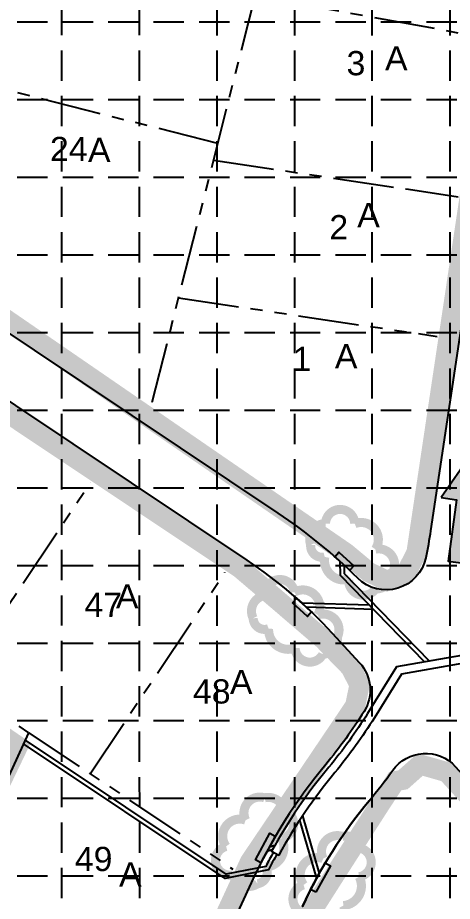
# Model space of a CAD drawing. Header units: inches. Extents: x 2374673 to 2376216, y 6907678 to 6910144.
# Drawn here: x 2374961.3 to 2375176.4, y 6908590.2 to 6909028.1 of the extents above; entities that cross this region are included whole.
import ezdxf
from ezdxf.enums import TextEntityAlignment as Align

# ---------------------------------------------------------------- set-up
doc = ezdxf.new("R2010")
doc.units = ezdxf.units.IN
doc.header["$LTSCALE"] = 60
doc.header["$MEASUREMENT"] = 0
for name, pattern in [('DASHED', [0.75, 0.5, -0.25]), ('HIDDEN', [0.375, 0.25, -0.125]), ('LONG_SHORT_DASH', [1, 0.7, -0.1, 0.1, -0.1]), ('LONG_TWO_SHORT', [1, 0.5, -0.1, 0.1, -0.1, 0.1, -0.1])]:
    doc.linetypes.add(name, pattern=pattern)
for name, color, linetype in [('ARROWS', 252, 'Continuous'), ('BOUNDARY', 13, 'Continuous'), ('CURB', 5, 'Continuous'), ('Erosion Blanket', 84, 'Continuous'), ('GRADING_PAD-TEXT', 11, 'Continuous'), ('GRID', 254, 'DASHED'), ('Inlet Protection', 5, 'Continuous'), ('Limits of Disturbance', 1, 'Continuous'), ('LOT__40', 4, 'Continuous'), ('LOT_LINES', 13, 'LONG_TWO_SHORT'), ('SD_INLETS', 5, 'Continuous'), ('SD_PIPE', 1, 'Continuous')]:
    doc.layers.add(name, color=color, linetype=linetype)
doc.styles.get("Standard").update_dxf_attribs({"font": 'ARIAL.TTF'})

# ---------------------------------------------------------------- blocks, each defined once
blk = doc.blocks.new('arrow')
blk.add_lwpolyline([(-67.01, -25.36), (-59.33, -25.42), (-59.57, -56.14), (-51.89, -56.2), (-51.65, -25.48), (-43.97, -25.54), (-55.3, -2.41), (-67.01, -25.36)], close=True)
at = {"color": 254}
for points in [[(-43.97, -25.54), (-67.01, -25.36), (-55.3, -2.41), (-67.01, -25.36)], [(-59.57, -56.14), (-51.89, -56.2), (-59.33, -25.42), (-51.65, -25.48)]]:
    blk.add_solid(points, dxfattribs=at)

msp = doc.modelspace()

# ---------------------------------------------------------------- linework, layer by layer
at = {"layer": 'BOUNDARY', "color": 250, "linetype": 'LONG_SHORT_DASH', "flags": 128}
msp.add_lwpolyline([(2375316.21, 6909999.41), (2375481.95, 6910001.17), (2375631.36, 6910000.99), (2376062.88, 6910004.02), (2376169.01, 6909200.59), (2375755.32, 6909180.66), (2375806.37, 6908882.92), (2375905.72, 6908301.86), (2375500.03, 6908055.74), (2375186.51, 6908394.4), (2375107.09, 6908202.16), (2375041.7, 6908030.88), (2374759.33, 6908266.66), (2374819, 6908352.16), (2374966.8, 6908673.77), (2374727.75, 6908833.73), (2375002.39, 6909918.05), (2375142.41, 6909998.91), (2375316.21, 6909999.41)], close=True, dxfattribs=at)
at = {"layer": 'CURB', "color": 250, "linetype": 'Continuous', "flags": 128}
msp.add_lwpolyline([(2375165.68, 6908773.84), (2375165.68, 6908773.84, -0.014433), (2375163.27, 6908760.43), (2375163.27, 6908760.43, -0.594877), (2375129.6, 6908750.35), (2375129.6, 6908750.35, 0.048301), (2375090.22, 6908782.59), (2375090.22, 6908782.59), (2374921.17, 6908895.63, -0.317424), (2374912.9, 6908917.16), (2375134.87, 6909793.55, -0.341328), (2375154.12, 6909808.64), (2375375.25, 6909810.19, -0.414214), (2375395.39, 6909790.33), (2375395.99, 6909704.34), (2375395.99, 6909704.34, -0.080997), (2375371.9, 6909549.77), (2375371.9, 6909549.77), (2375219.49, 6909084.04), (2375219.49, 6909084.04, 0.041854), (2375199.69, 6909000.46), (2375199.69, 6909000.46), (2375165.68, 6908773.84)], format="xyb", close=True, dxfattribs=at)
for points in [[(2375100.32, 6909771.15), (2374893.32, 6908953.89, -0.132242), (2374886.96, 6908942.55), (2374886.96, 6908942.55, 0.641423), (2374918.89, 6908859.4), (2374918.89, 6908859.4, -0.132242), (2374931.2, 6908855.23), (2375074.65, 6908759.31, -0.059089), (2375116.9, 6908723.19), (2375130.48, 6908708.47, -0.337246), (2375132.77, 6908684.35), (2375132.77, 6908684.35, -0.034502), (2375113.75, 6908657.97), (2375113.75, 6908657.97, 0.065885), (2375076.83, 6908599.35), (2374971.85, 6908370.78, -0.232963)], [(2375135.28, 6908640.06), (2375135.28, 6908640.06, 0.065885), (2375102.27, 6908587.67), (2375102.27, 6908587.67), (2375102.27, 6908587.67, -0.065885), (2375135.28, 6908640.06), (2375135.28, 6908640.06, 0.018078), (2375146.94, 6908655.17), (2375146.94, 6908655.17, -0.475332), (2375177.9, 6908657.09), (2375431.14, 6908382.68, -0.136328), (2375476.63, 6908294.09), (2375481.97, 6908268.18, 0.085455), (2375510.97, 6908194.26), (2375541.41, 6908143.96)]]:
    msp.add_lwpolyline(points, format="xyb", dxfattribs=at)
at = {"layer": 'Erosion Blanket', "const_width": 10, "flags": 128}
msp.add_lwpolyline([(2374923.15, 6908900.94), (2374924.87, 6908899.01), (2374934.71, 6908892.83), (2374943.83, 6908886.63), (2375123.9, 6908762.72), (2375135.2, 6908753.26), (2375144.15, 6908749.06), (2375153.63, 6908753.1), (2375158.69, 6908762.95), (2375194.61, 6909003.44), (2375214.89, 6909088.26), (2375337.2, 6909460.75), (2375367.2, 6909552.29), (2375385.33, 6909627.35), (2375390.93, 6909705.06), (2375390.32, 6909790.2), (2375384.73, 6909802.27), (2375374.01, 6909805.26), (2375154.14, 6909803.7), (2375143.85, 6909799.66), (2375139.27, 6909791.28), (2374917.99, 6908916.08), (2374918.74, 6908906.63)], close=True, dxfattribs=at)
for points in [[(2374841.51, 6908202.56), (2374852.01, 6908215.23), (2374932.03, 6908293.73), (2374922.62, 6908303.86), (2374920.45, 6908326.65), (2374968.24, 6908375.13), (2375076.33, 6908609.86), (2375128.37, 6908687.12), (2375130.5, 6908697.54), (2375126.13, 6908706.1), (2375112.64, 6908720), (2375090.88, 6908738.7), (2375071.57, 6908755.18), (2374928.14, 6908851.04), (2374888.84, 6908864.91), (2374870.7, 6908889.8), (2374868.84, 6908920.01), (2374889, 6908956.56), (2375095.3, 6909772.99)], [(2375249.66, 6908572.02), (2375239.87, 6908582.5), (2375183.18, 6908643.85), (2375173.73, 6908654.23), (2375160.51, 6908658), (2375152.02, 6908650.45), (2375148.15, 6908649.77), (2375140.19, 6908637.61), (2375118.44, 6908603.66), (2375107.87, 6908587.02), (2375077.91, 6908522.66), (2375002.04, 6908356.85), (2374998.93, 6908292.06), (2374972.69, 6908274.94), (2374944.13, 6908278.53), (2374856.23, 6908190.6)]]:
    msp.add_lwpolyline(points, dxfattribs=at)
at = {"layer": 'GRID', "linetype": 'HIDDEN'}
for p, q in [((2374983.21, 6907871.83), (2374983, 6910101.67)), ((2375021.82, 6907871.82), (2375021.43, 6910101.71)), ((2375059.99, 6907871.81), (2375059.99, 6910101.68)), ((2375098.56, 6907871.81), (2375098.52, 6910101.67)), ((2375136.8, 6907871.8), (2375136.87, 6910101.67)), ((2375175.28, 6907871.8), (2375175.51, 6910101.62)), ((2374713.6, 6909026.01), (2376175.53, 6909026.01)), ((2374713.6, 6908987.53), (2376175.53, 6908987.53)), ((2374713.6, 6908949.06), (2376175.53, 6908949.06)), ((2374713.6, 6908910.59), (2376175.53, 6908910.59)), ((2374713.6, 6908872.12), (2376175.53, 6908872.12)), ((2374713.6, 6908833.65), (2376175.53, 6908833.65)), ((2374713.6, 6908795.18), (2376175.53, 6908795.18)), ((2374713.6, 6908756.7), (2376175.53, 6908756.7)), ((2374713.6, 6908718.23), (2376175.53, 6908718.23)), ((2374713.6, 6908679.76), (2376175.53, 6908679.76)), ((2374713.6, 6908641.29), (2376175.53, 6908641.29)), ((2374713.6, 6908602.82), (2376175.53, 6908602.82))]:
    msp.add_line(p, q, dxfattribs=at)
at = {"layer": 'Inlet Protection', "color": 5, "const_width": 4.48}
for points in [[(2375125.16, 6908749.72, 0.520567), (2375125.16, 6908749.72, 0.765195), (2375138.4, 6908745.02, 0.417879), (2375146.66, 6908752.82, 0.6649), (2375138.34, 6908764.69, 0.744833), (2375128.14, 6908777.31, 0.975642), (2375113.66, 6908777.4, 0.520567), (2375106.34, 6908766.93, 0.520567), (2375113.3, 6908760.86, 0.540264), (2375125.16, 6908749.72)], [(2375098.63, 6908715.71, 0.520567), (2375098.63, 6908715.71, 0.765195), (2375112.33, 6908712.63, 0.417879), (2375119.6, 6908721.36, 0.6649), (2375109.91, 6908732.15, 0.744833), (2375098.27, 6908743.46, 0.975642), (2375083.89, 6908741.81, 0.520567), (2375077.87, 6908730.53, 0.520567), (2375085.51, 6908725.34, 0.540264), (2375098.63, 6908715.71)], [(2375091.93, 6908621.48, 0.520567), (2375091.93, 6908621.48, 0.765195), (2375093.17, 6908635.47, 0.417879), (2375083.55, 6908641.52, 0.6649), (2375074.14, 6908630.48, 0.744833), (2375064.47, 6908617.45, 0.975642), (2375068.01, 6908603.41, 0.520567), (2375079.99, 6908598.94, 0.520567), (2375084.12, 6908607.2, 0.540264), (2375091.93, 6908621.48)], [(2375130.3, 6908602.39, 0.520567), (2375130.3, 6908602.39, 0.765195), (2375131.54, 6908616.38, 0.417879), (2375121.92, 6908622.43, 0.6649), (2375112.51, 6908611.4, 0.744833), (2375102.84, 6908598.37, 0.975642), (2375106.38, 6908584.33, 0.520567), (2375118.36, 6908579.86, 0.520567), (2375122.49, 6908588.12, 0.540264), (2375130.3, 6908602.39)]]:
    msp.add_lwpolyline(points, format="xyb", close=True, dxfattribs=at)
at = {"layer": 'Limits of Disturbance', "linetype": 'HIDDEN', "ltscale": 3, "const_width": 10, "flags": 128}
msp.add_lwpolyline([(2375917.52, 6908306.42), (2375876.02, 6908506.29), (2375764.63, 6909176.84), (2376167.49, 6909198.62), (2376072.3, 6910009.39), (2375136.3, 6910007.12), (2374990.7, 6909921.8), (2374722.35, 6908831.27), (2374961.44, 6908667.07), (2374810.13, 6908351.94), (2374748.38, 6908264.99), (2375048.84, 6908015.2), (2375191.43, 6908385.27), (2375493.49, 6908041.16)], close=True, dxfattribs=at)
at = {"layer": 'LOT_LINES', "color": 250, "linetype": 'LONG_TWO_SHORT', "flags": 128}
for points in [[(2375027.86, 6908837.52), (2375271.25, 6909798.46)], [(2375078.88, 6909038.93), (2375191.52, 6909018.4)], [(2375060.34, 6908965.75), (2374944.01, 6908995.21)], [(2375058.25, 6908957.5), (2375154.67, 6908943.03)], [(2375154.67, 6908943.03), (2375179.39, 6908939.32)], [(2375040.98, 6908889.31), (2375169, 6908870.1)], [(2374930.64, 6908697.97), (2374997.36, 6908797.76)], [(2374997.13, 6908653.49), (2375063.86, 6908753.29)], [(2374966.8, 6908673.77), (2375067.87, 6908606.19)]]:
    msp.add_lwpolyline(points, dxfattribs=at)
at = {"layer": 'SD_INLETS', "color": 250, "linetype": 'Continuous', "flags": 128}
for points in [[(2375118.31, 6908760.99), (2375120.34, 6908763.2), (2375127.71, 6908756.45), (2375125.69, 6908754.24), (2375118.31, 6908760.99)], [(2375097.35, 6908738.14), (2375099.37, 6908740.36), (2375106.76, 6908733.62), (2375104.73, 6908731.4), (2375097.35, 6908738.14)], [(2375081.62, 6908609.37), (2375078.98, 6908610.8), (2375086.09, 6908624), (2375088.73, 6908622.58), (2375081.62, 6908609.37)], [(2375108.9, 6908594.73), (2375106.27, 6908596.18), (2375113.49, 6908609.32), (2375116.12, 6908607.88), (2375108.9, 6908594.73)]]:
    msp.add_lwpolyline(points, close=True, dxfattribs=at)
at = {"layer": 'SD_PIPE', "color": 250, "linetype": 'Continuous', "flags": 128}
for points in [[(2375162.73, 6908708.89), (2375121.06, 6908751.68), (2375120.99, 6908758.54)], [(2375165.12, 6908709.31), (2375123.05, 6908752.5), (2375123.01, 6908756.69)], [(2375135.38, 6908736.98), (2375101.93, 6908738.02)], [(2375137.39, 6908734.91), (2375104.18, 6908735.95)], [(2375100.81, 6908630.38), (2375109.2, 6908601.52)], [(2375102.25, 6908632.56), (2375110.56, 6908604)]]:
    msp.add_lwpolyline(points, dxfattribs=at)
for points in [[(2375313.28, 6908698.07), (2375198.87, 6908715.24), (2375148.86, 6908706.45), (2375134.47, 6908683.3, -0.034502), (2375115.29, 6908656.69), (2375115.29, 6908656.69, 0.048111), (2375086.98, 6908615.1), (2375086.98, 6908615.1)], [(2375312.68, 6908694.11), (2375198.92, 6908711.18), (2375151.31, 6908702.82), (2375137.87, 6908681.19, -0.034502), (2375118.36, 6908654.13), (2375118.36, 6908654.13, 0.048111), (2375090.49, 6908613.18), (2375090.49, 6908613.18)], [(2375087.86, 6908614.62), (2375087.86, 6908614.62, 0.007659), (2375084.12, 6908607.55), (2375084.12, 6908607.55), (2375064.48, 6908603.65), (2374965.11, 6908670.09)], [(2375089.61, 6908613.66), (2375089.61, 6908613.66, 0.008595), (2375085.47, 6908605.78), (2375085.47, 6908605.78), (2375064.05, 6908601.53), (2374964.27, 6908668.25)]]:
    msp.add_lwpolyline(points, format="xyb", dxfattribs=at)
at = {"layer": 'SD_PIPE', "color": 4, "linetype": 'Continuous', "flags": 128}
for points in [[(2375088.54, 6908617.9), (2375085.79, 6908617.08)], [(2375087.32, 6908615.71), (2375084.59, 6908614.89)], [(2375086.98, 6908615.1), (2375090.49, 6908613.18)]]:
    msp.add_lwpolyline(points, dxfattribs=at)

# ---------------------------------------------------------------- block references
at = {"layer": 'ARROWS', "rotation": 352.5134097070274}
msp.add_blockref('arrow', (2375240.69, 6908806.68), dxfattribs=at)

# ---------------------------------------------------------------- texts
at = {"layer": 'GRADING_PAD-TEXT', "color": 250, "linetype": 'Continuous'}
for p in [(2375148.7, 6909001.94, 100), (2375001.7, 6908956.55, 100), (2375134.96, 6908924.24, 100), (2375123.89, 6908854.33, 100), (2375015.52, 6908735.37, 100), (2375071.95, 6908692.93, 100), (2375017.09, 6908597.56, 100)]:
    msp.add_text('A', height=12, dxfattribs=at).set_placement(p, align=Align.CENTER)
at = {"layer": 'LOT__40', "color": 250, "linetype": 'Continuous'}
for s, p in [('3', (2375128.73, 6908999.54)), ('24', (2374986.6, 6908957)), ('2', (2375120.22, 6908918.25)), ('1', (2375102.03, 6908852.99)), ('47', (2375003.7, 6908731.19)), ('48', (2375057.37, 6908688.25)), ('49', (2374998.9, 6908605.23))]:
    msp.add_text(s, height=12, dxfattribs=at).set_placement(p, align=Align.CENTER)

doc.saveas('drawing.dxf')
